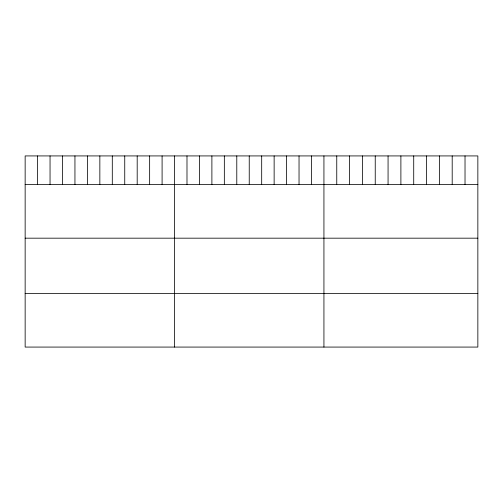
<?xml version="1.0" encoding="UTF-8"?>
<svg xmlns="http://www.w3.org/2000/svg" width="503" height="503" viewBox="0 0 503 503"><rect width="100%" height="100%" fill="white"/><g stroke="black" fill="none" stroke-linecap="round" stroke-linejoin="round"><path stroke-width="0.75" d="M477.85 184.544L477.85 347.076L25.15 347.076L25.15 155.924L477.85 155.924L477.85 184.544L25.15 184.544M25.15 238.177L477.85 238.177M25.15 293.438L477.85 293.438M465.024 155.924L465.024 184.544M452.197 155.924L452.197 184.544M439.37 155.924L439.37 184.544M426.544 155.924L426.544 184.544M413.718 155.924L413.718 184.544M400.891 155.924L400.891 184.544M388.065 155.924L388.065 184.544M375.238 155.924L375.238 184.544M362.411 155.924L362.411 184.544M349.585 155.924L349.585 184.544M336.759 155.924L336.759 184.544M323.932 155.924L323.932 347.076M311.483 155.924L311.483 184.544M299.034 155.924L299.034 184.544M286.584 155.924L286.584 184.544M274.135 155.924L274.135 184.544M261.686 155.924L261.686 184.544M249.237 155.924L249.237 184.544M236.787 155.924L236.787 184.544M224.338 155.924L224.338 184.544M211.889 155.924L211.889 184.544M199.44 155.924L199.44 184.544M186.99 155.924L186.99 184.544M174.541 155.924L174.541 347.076M162.092 155.924L162.092 184.544M149.643 155.924L149.643 184.544M137.193 155.924L137.193 184.544M124.744 155.924L124.744 184.544M112.295 155.924L112.295 184.544M99.846 155.924L99.846 184.544M87.396 155.924L87.396 184.544M74.947 155.924L74.947 184.544M62.498 155.924L62.498 184.544M50.048 155.924L50.048 184.544M37.599 155.924L37.599 184.544"/></g></svg>
